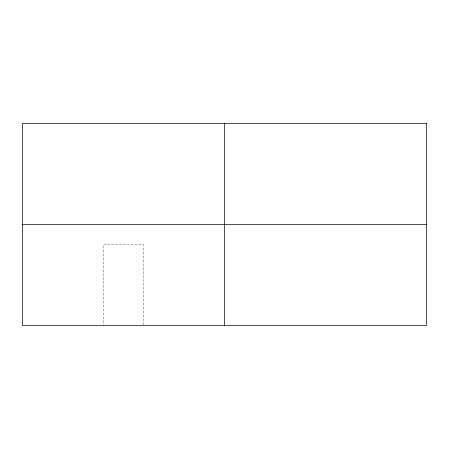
<?xml version="1.0" encoding="UTF-8"?>
<svg xmlns="http://www.w3.org/2000/svg" width="449" height="449" viewBox="0 0 449 449"><rect width="100%" height="100%" fill="white"/><g stroke="black" fill="none" stroke-linecap="round" stroke-linejoin="round"><path stroke-width="0.34" stroke-dasharray="2.25 1.68" d="M143.68 324.829L143.68 244.705L103.27 244.705L103.27 325.525"/><path stroke-width="0.67" d="M22.45 224.5L426.55 224.5M224.5 123.475L224.5 325.525M426.55 123.475L22.45 123.475L22.45 325.525L426.55 325.525L426.55 123.475"/></g></svg>
